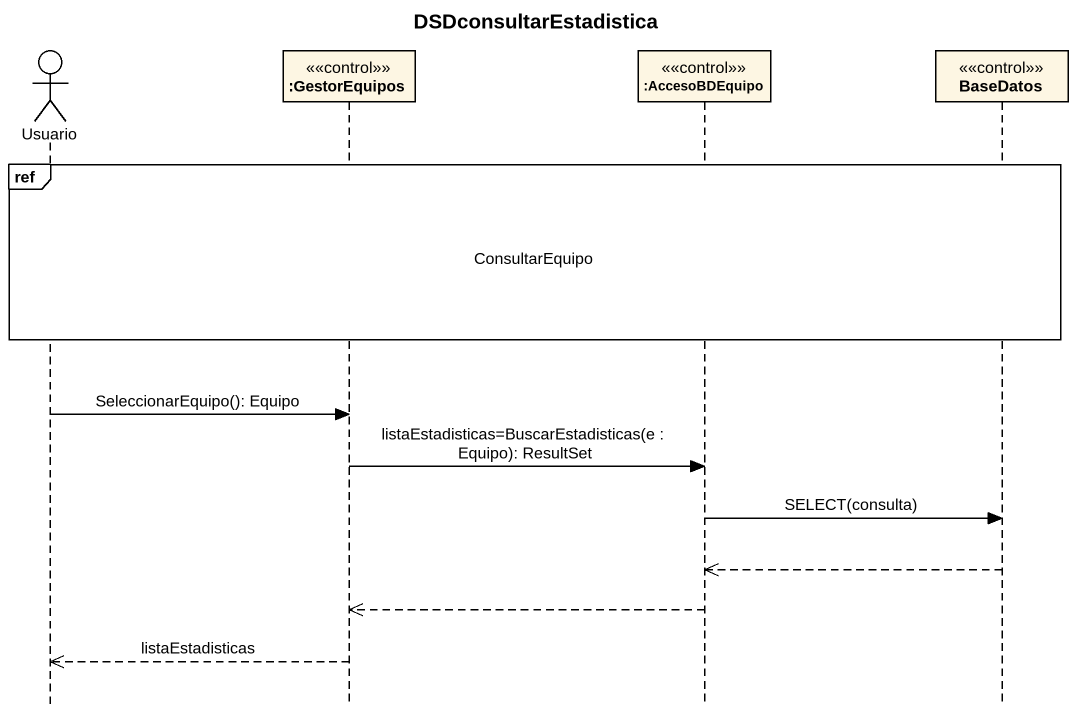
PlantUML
@startuml
title DSDconsultarEstadistica
hide footbox
actor Usuario
participant ":GestorEquipos" as GestorEquipos <<control>>
participant ":AccesoBDEquipo" as AccesoBDEquipo <<control>>
participant BaseDatos <<control>>

ref over Usuario, GestorEquipos, AccesoBDEquipo, BaseDatos : ConsultarEquipo
Usuario -> GestorEquipos : SeleccionarEquipo(): Equipo
GestorEquipos -> AccesoBDEquipo : listaEstadisticas=BuscarEstadisticas(e : Equipo): ResultSet
AccesoBDEquipo -> BaseDatos : SELECT(consulta)
BaseDatos -->> AccesoBDEquipo
AccesoBDEquipo -->> GestorEquipos
GestorEquipos -->> Usuario : listaEstadisticas
@enduml
